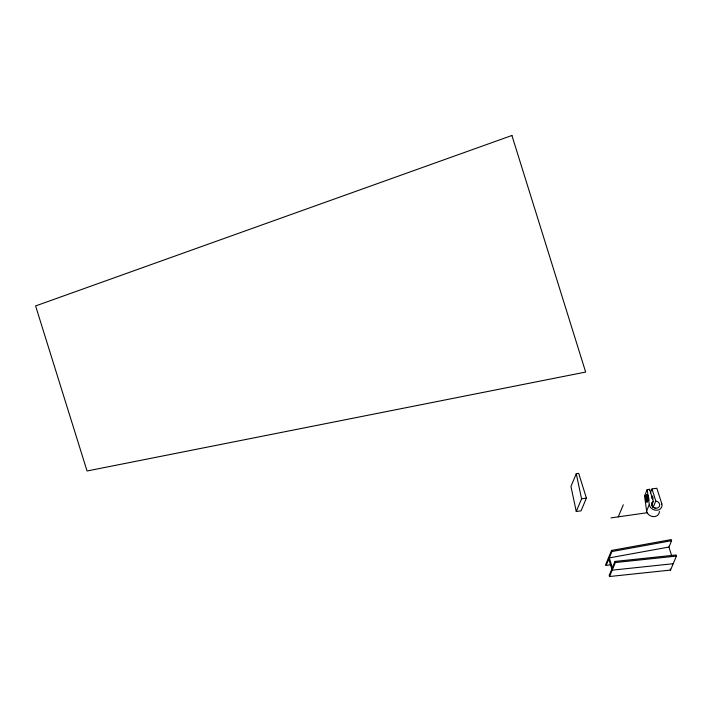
<?xml version="1.0" encoding="UTF-8"?>
<svg xmlns="http://www.w3.org/2000/svg" width="712" height="712" viewBox="0 0 712 712"><rect width="100%" height="100%" fill="white"/><g stroke="black" fill="none" stroke-linecap="round" stroke-linejoin="round"><path stroke-width="1.07" d="M576.266 473.694L570.953 486.403L576.257 511.51L581.081 510.816L586.403 498.106L578.678 473.347L576.266 473.694L581.571 498.801L576.257 511.51M618.265 516.85L623.32 504.772M671.487 555.226L668.942 547.047L671.594 540.693L671.256 539.589L611.599 550.429L605.752 564.411L606.099 565.515L611.519 564.527M606.099 565.515L608.751 559.16M611.839 569.057L609.187 575.421L609.525 576.515L670.553 570.081L676.4 556.099L676.053 554.995L615.034 561.43L612.373 567.784L609.285 557.888L611.946 551.533L611.599 550.429M609.525 576.515L615.373 562.533L615.034 561.43M659.365 511.403A6.542 5.518 22.7 0 1 653.5 516.627A6.542 5.518 22.7 0 1 646.63 510.967L644.529 495.988L647.19 489.633L649.602 489.286L653.367 501.364A4.165 3.516 22.7 0 0 653.118 507.149A4.165 3.516 22.7 0 0 659.463 506.241A4.165 3.516 22.7 0 0 655.779 501.017L652.014 488.948L656.847 488.254L661.777 503.669L661.439 504.461M649.273 490.087L649.602 489.286M650.359 492.918L652.014 488.948M646.63 510.967L649.282 504.612L647.19 489.633M651.533 505.734L653.367 501.364M655.761 508.626A4.165 3.516 22.7 0 0 653.118 507.371L655.779 501.017M611.946 551.533L671.594 540.693M609.285 557.888L668.942 547.047M581.571 498.801L586.403 498.106M644.529 495.988L645.588 495.846M611.021 517.891L647.333 512.693M615.373 562.533L676.4 556.099M673.205 563.726L612.187 570.161L608.413 558.057M651.8 503.144L653.118 507.371M670.206 568.986L670.553 570.081M661.777 503.669A6.542 5.518 22.7 0 1 656.927 510.255A6.542 5.518 22.7 0 1 649.282 504.612M647.608 501.88A3.845 1.193 81.9 0 1 646.318 495.979A3.845 1.193 81.9 0 1 648.276 496.122M648.623 497.394A3.845 1.193 81.9 0 1 648.854 500.376M647.591 499.797A1.602 0.498 81.9 0 1 647.039 497.51A1.602 0.498 81.9 0 1 647.742 497.101A1.602 0.498 81.9 0 1 648.053 499.521M652.201 498.765A1.602 0.498 81.9 0 1 651.987 496.219A1.602 0.498 81.9 0 1 652.868 497.368A1.602 0.498 81.9 0 1 652.521 499.192M511.91 135.485L35.6 305.938L87.051 470.988L585.656 372.056L511.91 135.485M645.846 496.46A3.871 0.935 89.8 0 0 646.647 502.316A3.871 0.935 89.8 0 0 647.457 496.567A3.871 0.935 89.8 0 0 645.846 496.46"/></g></svg>
